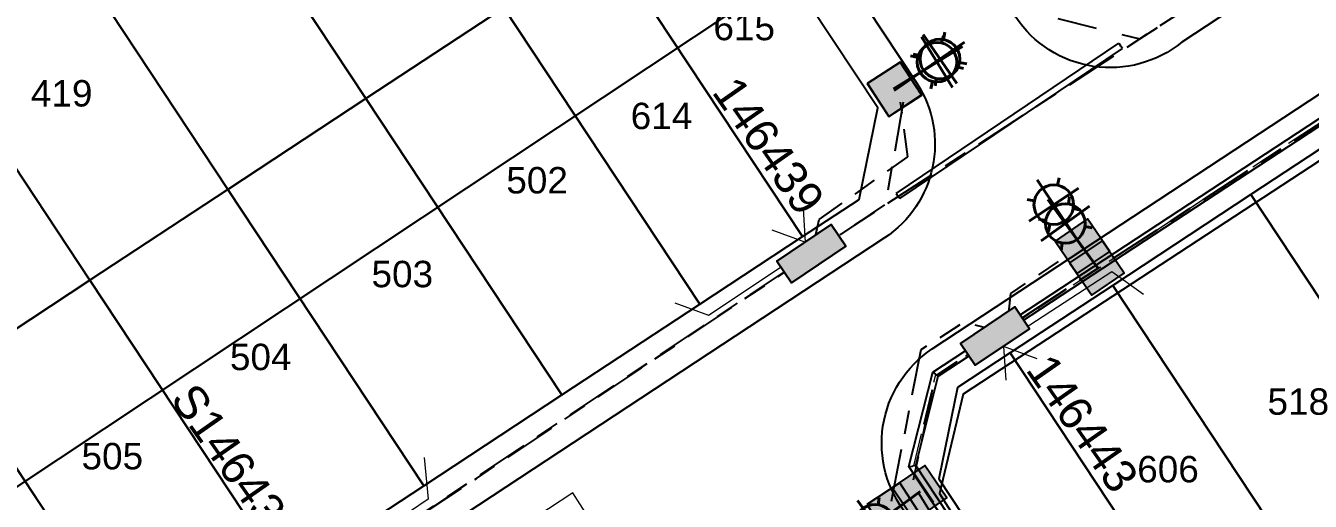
# Model space of a CAD drawing. Header units: metres. Extents: x 301970 to 303550, y 6271876 to 6273079.
# Drawn here: x 302602.9 to 302700.1, y 6272430.1 to 6272466.1 of the extents above; entities that cross this region are included whole.
import ezdxf
from ezdxf.enums import TextEntityAlignment as Align

# ---------------------------------------------------------------- set-up
doc = ezdxf.new("R2010")
doc.units = ezdxf.units.M
for name, pattern in [('Cable Exist UG', [8.2, 4, -1.2, 1.8, -1.2]), ('IE Trench LV', [6.5, 5, -1.5]), ('IECLdasha', [5, 3, -2])]:
    doc.linetypes.add(name, pattern=pattern)
for name, color, linetype in [('_User SL New', 7, 'Continuous'), ('_User_LV_Exist', 7, 'Continuous'), ('_User_service', 7, 'Continuous'), ('Equip_SP_SL_EXT', 7, 'Continuous'), ('Mains_HV_NEW_U72', 7, 'Continuous'), ('Mains_LV_NEW_T84', 7, 'Continuous'), ('SupportsUG_SP_LV_EXT', 7, 'Continuous'), ('SupportsUG_SP_LV_NEW', 7, 'Continuous'), ('SupportsUG_SP_LV_SL_EXT', 7, 'Continuous'), ('Trench_SP_NEW', 7, 'Continuous'), ('UG_Details_SP_MISC', 7, 'Continuous')]:
    doc.layers.add(name, color=color, linetype=linetype)
doc.layers.add('_User_subdivision', color=7, linetype='Continuous', transparency=0.7)
doc.layers.add('Cadastre Developer_SP_NEW', color=7, linetype='Continuous', lineweight=5)
doc.layers.add('Features_HIDE', color=1, linetype='Continuous', plot=False)
doc.styles.add('COLUMN_LABEL', font='arial.ttf')
doc.styles.add('iecARIAL', font='arial.ttf', dxfattribs={"height": 2})
doc.styles.add('POLE_LABEL', font='arial.ttf')
doc.styles.get("Standard").update_dxf_attribs({"font": 'arial.ttf'})
doc.linetypes.add('Cable New UG', pattern='A,7,-0.25,["x",Standard,S=2,R=0,X=0.2,Y=-0.8],-2.1', length=9.35)

# ---------------------------------------------------------------- blocks, each defined once
blk = doc.blocks.new('*U124')
blk.add_hatch(color=256).paths.add_polyline_path([(3.669, -1.015), (2.562, 0.627), (-1.542, -2.14), (-0.436, -3.782)])
blk.add_lwpolyline([(2.562, 0.627), (-1.542, -2.14), (-0.436, -3.782), (3.669, -1.015)], close=True)
at = {"style": 'iecARIAL', "flags": 8}
blk.add_attdef('ASSET_NUM', (1.5, 3.5), '', height=2.5, dxfattribs=at)
for tag, p, flags in [('OWNED_BY', (0, -0.2), 9), ('STATE', (0, -0.4), 9), ('SUPPORT_TYPE', (0, -0.6), 9), ('USAGE', (0, -0.8), 9), ('LEGEND', (0, -1), 9), ('STREETNAME', (0, -1.8), 9), ('SUBURB', (0, -2), 1), ('LOCATION', (0, -1.2), 9), ('NOTES', (0, -1.4), 9), ('PARENT', (0, -1.6), 9)]:
    blk.add_attdef(tag, p, '', height=0.2, dxfattribs=dict(flags=flags))
blk = doc.blocks.new('COLUMN_EXT')
blk.add_hatch(color=256).paths.add_polyline_path([(-1.485, 1.485), (-1.485, -1.485), (1.485, -1.485), (1.485, 1.485)])
blk.add_lwpolyline([(-1.485, -1.485), (1.485, -1.485), (1.485, 1.485), (-1.485, 1.485)], close=True)
for tag, height, style, flags, p in [('ASSET_NUM', 2.5, 'COLUMN_LABEL', 8, (2, 2)), ('STRUCTURE_PLANT_NUMBER', 0.2, 'POLE_LABEL', 9, (1.813, 0.031)), ('STREET_CODE', 0.2, 'COLUMN_LABEL', 9, (1.813, -0.2))]:
    blk.add_attdef(tag, text='', height=height, dxfattribs=dict(style=style, flags=flags)).set_placement(p, align=Align.MIDDLE_LEFT)
at = {"flags": 9}
for tag, p in [('OWNED_BY', (1.813, -0.6)), ('STATE', (1.813, -0.8)), ('COLUMN_TYPE', (1.813, -0.4)), ('USAGE', (1.813, -1)), ('STREETNAME', (1.813, -1.6)), ('SUBURB', (1.813, -1.8)), ('LEGEND', (1.813, -1.2)), ('LOCATION', (1.813, -1.4)), ('NOTES', (1.813, -2))]:
    blk.add_attdef(tag, text='', height=0.2, dxfattribs=at).set_placement(p, align=Align.MIDDLE_LEFT)
at = {"flags": 1}
blk.add_attdef('Z', (1.813, -2.351), '', height=0.2, dxfattribs=at)
blk = doc.blocks.new('*U129')
at = {"lineweight": 40}
for p, q in [((0, 0), (-2.2, -1.601)), ((-2.087, -4.301), (-4.734, -0.663)), ((-3.089, -0.445), (-3.177, -1)), ((-1.591, -1.158), (-5.23, -3.806)), ((-5.448, -2.161), (-4.892, -2.249)), ((-1.373, -2.803), (-1.929, -2.716)), ((-3.732, -4.519), (-3.644, -3.964))]:
    blk.add_line(p, q, dxfattribs=at)
blk.add_circle((-3.41, -2.482), 1.5, dxfattribs=at)
at = {"style": 'iecARIAL', "flags": 8}
blk.add_attdef('ASSET_NUM', (1.5, 1.5), '', height=2.5, dxfattribs=at)
for tag, p, height, flags in [('CONSTRUCTED_VOLTAGE', (0.981, -0.653), 0.2, 9), ('CONTROL_TYPE', (0.981, -0.853), 0.2, 9), ('LANTERN_PURPOSE', (0.981, -1.053), 0.2, 9), ('LNUMBER', (2.181, -3.253), 2.5, 8), ('OPERATING_VOLTAGE', (0.981, -1.653), 0.2, 9), ('ORIENTATION', (0.981, -1.853), 0.2, 9), ('OWNED_BY', (0.981, -2.053), 0.2, 9), ('LANTERN_TYPE', (0.981, -1.253), 0.2, 9), ('NO_PHASES', (0.981, -1.453), 0.2, 9), ('STATE', (0.981, -2.253), 0.2, 9), ('CEXIST', (0.981, -2.653), 0.2, 9), ('CNEW', (0.981, -2.853), 0.2, 9), ('CNUMBER', (0.981, -3.053), 0.2, 9), ('USAGE', (0.981, -2.453), 0.2, 9), ('CREMOVE', (0.981, -3.253), 0.2, 9), ('CREPLACE', (0.981, -3.453), 0.2, 9), ('LKINGHEIGHT', (0.981, -3.653), 0.2, 9), ('LBRACKET', (0.981, -3.853), 0.2, 9), ('LBRACKETVOCAB', (0.981, -4.053), 0.2, 9), ('LCATEGORY', (0.981, -4.253), 0.2, 9), ('LCHARGE1', (0.981, -4.453), 0.2, 9), ('LCHARGE1PERCENT', (0.981, -4.653), 0.2, 9), ('LCHARGE2', (0.981, -4.853), 0.2, 9), ('LCHARGE2PERCENT', (0.981, -5.053), 0.2, 9), ('LCHARGE3', (0.981, -5.253), 0.2, 9), ('LCHARGE3PERCENT', (0.981, -5.453), 0.2, 9), ('LEXIST', (0.981, -5.653), 0.2, 9), ('LLAMP', (0.981, -5.853), 0.2, 9), ('LLAMPVOCAB', (0.981, -6.053), 0.2, 9), ('LMAST', (0.981, -6.253), 0.2, 9), ('LMASTVOCAB', (0.981, -6.453), 0.2, 9), ('LNEW', (0.981, -6.653), 0.2, 9), ('LANTNUMBER', (0.981, -6.853), 0.2, 9), ('LOUTREACH', (0.981, -7.253), 0.2, 9), ('LOUTREACHVOCAB', (0.981, -7.453), 0.2, 9), ('LRATECODE', (0.981, -7.653), 0.2, 9), ('LREMOVE', (0.981, -7.853), 0.2, 9), ('LREPLACE', (0.981, -8.053), 0.2, 9), ('LTYPE', (0.981, -8.253), 0.2, 9), ('LTYPEVOCAB', (0.981, -8.453), 0.2, 9), ('LEGEND', (0.981, -8.653), 0.2, 9), ('LOCATION', (0.981, -8.853), 0.2, 9), ('STREETNAME', (0.981, -9.253), 0.2, 9), ('SUBURB', (0.981, -9.453), 0.2, 1), ('NOTES', (0.981, -9.053), 0.2, 9)]:
    blk.add_attdef(tag, p, '', height=height, dxfattribs=dict(flags=flags))
blk = doc.blocks.new('*U68')
for tag, height, flags, p in [('ASSET_NUM', 2.5, 8, (2, 4)), ('STREET_CODE', 0.2, 9, (1.5, 2)), ('OWNED_BY', 0.2, 9, (1.5, 1.8)), ('OPERATED_BY', 0.2, 9, (1.5, 1.6)), ('STATE', 0.2, 9, (1.5, 1.2)), ('MAINTAINED_BY', 0.2, 9, (1.5, 1.4))]:
    blk.add_attdef(tag, text='', height=height, dxfattribs=dict(flags=flags)).set_placement(p, align=Align.MIDDLE_LEFT)
blk.add_wipeout([(3.725, -1.118), (-0.389, -3.87), (-1.49, -2.224), (2.624, 0.528)])
at = {"lineweight": -3}
blk.add_lwpolyline([(3.725, -1.118), (-0.389, -3.87), (-1.49, -2.224), (2.624, 0.528)], close=True, dxfattribs=at)
for tag, flags, p in [('SUPPORT_TYPE', 9, (1.5, 1)), ('SUBURB', 9, (1.5, 0.2)), ('STREETNAME', 9, (1.5, 0)), ('USAGE', 9, (1.5, 0.8)), ('LEGEND', 9, (1.5, 0.6)), ('PARENT', 9, (1.5, 0.4)), ('Z', 1, (1.5, -0.6)), ('LOCATION', 9, (1.5, -0.2)), ('NOTES', 9, (1.5, -0.4))]:
    blk.add_attdef(tag, text='', height=0.2, dxfattribs=dict(flags=flags)).set_placement(p, align=Align.MIDDLE_LEFT)
blk = doc.blocks.new('*U147')
at = {"lineweight": 40}
for p, q in [((-0.894, 1.34), (-3.391, 5.084)), ((-1.739, 5.235), (-1.849, 4.683)), ((-4.015, 1.963), (-0.271, 4.461)), ((-4.165, 3.616), (-3.614, 3.506)), ((-0.12, 2.808), (-0.672, 2.918)), ((0, 0), (-1.312, 1.967)), ((-2.547, 1.189), (-2.437, 1.741))]:
    blk.add_line(p, q, dxfattribs=at)
blk.add_circle((-2.143, 3.212), 1.5, dxfattribs=at)
at = {"style": 'iecARIAL', "flags": 8}
blk.add_attdef('ASSET_NUM', (1.5, 1.5), '', height=2.5, dxfattribs=at)
for tag, p, height, flags in [('CONSTRUCTED_VOLTAGE', (0.981, -0.653), 0.2, 9), ('CONTROL_TYPE', (0.981, -0.853), 0.2, 9), ('LANTERN_PURPOSE', (0.981, -1.053), 0.2, 9), ('LNUMBER', (2.181, -3.253), 2.5, 8), ('OPERATING_VOLTAGE', (0.981, -1.653), 0.2, 9), ('ORIENTATION', (0.981, -1.853), 0.2, 9), ('OWNED_BY', (0.981, -2.053), 0.2, 9), ('LANTERN_TYPE', (0.981, -1.253), 0.2, 9), ('NO_PHASES', (0.981, -1.453), 0.2, 9), ('STATE', (0.981, -2.253), 0.2, 9), ('CEXIST', (0.981, -2.653), 0.2, 9), ('CNEW', (0.981, -2.853), 0.2, 9), ('CNUMBER', (0.981, -3.053), 0.2, 9), ('USAGE', (0.981, -2.453), 0.2, 9), ('CREMOVE', (0.981, -3.253), 0.2, 9), ('CREPLACE', (0.981, -3.453), 0.2, 9), ('LKINGHEIGHT', (0.981, -3.653), 0.2, 9), ('LBRACKET', (0.981, -3.853), 0.2, 9), ('LBRACKETVOCAB', (0.981, -4.053), 0.2, 9), ('LCATEGORY', (0.981, -4.253), 0.2, 9), ('LCHARGE1', (0.981, -4.453), 0.2, 9), ('LCHARGE1PERCENT', (0.981, -4.653), 0.2, 9), ('LCHARGE2', (0.981, -4.853), 0.2, 9), ('LCHARGE2PERCENT', (0.981, -5.053), 0.2, 9), ('LCHARGE3', (0.981, -5.253), 0.2, 9), ('LCHARGE3PERCENT', (0.981, -5.453), 0.2, 9), ('LEXIST', (0.981, -5.653), 0.2, 9), ('LLAMP', (0.981, -5.853), 0.2, 9), ('LLAMPVOCAB', (0.981, -6.053), 0.2, 9), ('LMAST', (0.981, -6.253), 0.2, 9), ('LMASTVOCAB', (0.981, -6.453), 0.2, 9), ('LNEW', (0.981, -6.653), 0.2, 9), ('LANTNUMBER', (0.981, -6.853), 0.2, 9), ('LOUTREACH', (0.981, -7.253), 0.2, 9), ('LOUTREACHVOCAB', (0.981, -7.453), 0.2, 9), ('LRATECODE', (0.981, -7.653), 0.2, 9), ('LREMOVE', (0.981, -7.853), 0.2, 9), ('LREPLACE', (0.981, -8.053), 0.2, 9), ('LTYPE', (0.981, -8.253), 0.2, 9), ('LTYPEVOCAB', (0.981, -8.453), 0.2, 9), ('LEGEND', (0.981, -8.653), 0.2, 9), ('LOCATION', (0.981, -8.853), 0.2, 9), ('STREETNAME', (0.981, -9.253), 0.2, 9), ('SUBURB', (0.981, -9.453), 0.2, 1), ('NOTES', (0.981, -9.053), 0.2, 9)]:
    blk.add_attdef(tag, p, '', height=height, dxfattribs=dict(flags=flags))

msp = doc.modelspace()

# ---------------------------------------------------------------- linework, layer by layer
at = {"layer": '_User_LV_Exist', "color": 7, "linetype": 'Cable Exist UG', "flags": 128}
for points, elevation in [([(302698.9, 6272472.741), (302664.472, 6272450.253), (302664.472, 6272450.253)], -3.804), ([(302678.259, 6272443.969), (302716.784, 6272469.137)], -1.902), ([(302625.672, 6272424.357), (302636.98, 6272431.804), (302660.369, 6272447.484)], -1.902)]:
    msp.add_lwpolyline(points, dxfattribs=dict(at, elevation=elevation))
for points in [[(302662.495, 6272449.587), (302662.908, 6272451.415), (302669.605, 6272456.163), (302669.074, 6272460.291)], [(302677.126, 6272443.163), (302677.126, 6272443.163), (302677.416, 6272445.816), (302681.915, 6272448.849)], [(302668.384, 6272430.09), (302668.384, 6272430.09), (302670.622, 6272441.568), (302673.878, 6272443.647), (302675.872, 6272443.131)], [(302665.698, 6272416.65), (302675.203, 6272423.047), (302669.997, 6272431.404), (302671.68, 6272439.557), (302674.156, 6272441.199)]]:
    msp.add_lwpolyline(points, dxfattribs=at)
at = {"layer": '_User_service', "lineweight": 9, "ltscale": 0.5}
for points in [[(302659.334, 6272450.626), (302661.867, 6272449.689), (302661.715, 6272452.237)], [(302651.993, 6272445.098), (302654.525, 6272444.161), (302660.098, 6272447.886)], [(302678.343, 6272443.121), (302685.046, 6272447.469), (302687.443, 6272445.767)], [(302679.399, 6272440.866), (302676.866, 6272441.803), (302677.018, 6272439.255)], [(302633.019, 6272433.384), (302633.341, 6272430.235), (302623.268, 6272423.407), (302612.675, 6272416.512), (302608.661, 6272418.407)]]:
    msp.add_lwpolyline(points, dxfattribs=at)
at = {"layer": '_User_subdivision', "flags": 128}
for points, elevation in [([(302479.25, 6272555.478, -0.414676), (302481.667, 6272567.263), (302615.994, 6272655.744, -0.412922), (302627.735, 6272653.292), (302728.805, 6272500.364, -0.418976), (302726.27, 6272488.499), (302690.339, 6272464.832, -0.441972), (302677.782, 6272466.736), (302615.114, 6272561.558, 0.423756), (302590.319, 6272566.056), (302515.982, 6272517.09, -0.443527), (302503.383, 6272518.956)], -36.65), ([(302556.416, 6272438.699, -0.428431), (302558.601, 6272450.833), (302634.39, 6272500.755, -0.415662), (302646.176, 6272498.236), (302670.296, 6272461.739, -0.412235), (302667.842, 6272450.013), (302592.087, 6272400.113, -0.424966), (302580.132, 6272402.808)], -1.902)]:
    msp.add_lwpolyline(points, format="xyb", close=True, dxfattribs=dict(at, elevation=elevation))
at = {"layer": '_User_subdivision', "linetype": 'IECLdasha', "elevation": -36.65, "flags": 128}
msp.add_lwpolyline([(302666.847, 6272487.098), (302680.409, 6272466.781), (302687.166, 6272465.084), (302698.899, 6272472.742), (302725.834, 6272490.86), (302726.856, 6272495.298)], dxfattribs=at)
at = {"layer": '_User_subdivision', "flags": 128}
for points in [[(302628.624, 6272460.569), (302639.063, 6272467.445), (302624.239, 6272489.878), (302613.8, 6272483.002), (302628.624, 6272460.569)], [(302618.185, 6272453.693), (302628.624, 6272460.569), (302613.8, 6272483.002), (302603.362, 6272476.126), (302618.185, 6272453.693)], [(302661.653, 6272450.127), (302665.923, 6272452.94), (302667.342, 6272459.862), (302655.273, 6272478.123), (302646.83, 6272472.56), (302661.653, 6272450.127)], [(302653.886, 6272445.011), (302661.653, 6272450.127), (302646.83, 6272472.56), (302639.063, 6272467.444), (302653.886, 6272445.011)], [(302597.307, 6272439.941), (302607.746, 6272446.817), (302592.923, 6272469.25), (302582.509, 6272462.376), (302597.307, 6272439.941)], [(302643.448, 6272438.135), (302653.886, 6272445.011), (302639.063, 6272467.444), (302628.624, 6272460.568), (302643.448, 6272438.135)], [(302710.397, 6272430.863), (302722.512, 6272438.848), (302707.682, 6272461.287), (302695.564, 6272453.306), (302710.397, 6272430.863)], [(302633.009, 6272431.259), (302643.448, 6272438.135), (302628.624, 6272460.568), (302618.185, 6272453.692), (302633.009, 6272431.259)], [(302622.57, 6272424.383), (302633.009, 6272431.259), (302618.185, 6272453.692), (302607.747, 6272446.816), (302622.57, 6272424.383)], [(302699.96, 6272423.984), (302710.397, 6272430.863), (302695.564, 6272453.306), (302685.126, 6272446.429), (302699.96, 6272423.984)], [(302612.144, 6272417.502), (302622.57, 6272424.383), (302607.747, 6272446.816), (302597.308, 6272439.94), (302612.144, 6272417.502)], [(302692.195, 6272418.866), (302699.96, 6272423.984), (302685.126, 6272446.429), (302677.359, 6272441.314), (302692.195, 6272418.866)], [(302684.046, 6272413.495), (302692.195, 6272418.866), (302677.359, 6272441.314), (302673.384, 6272438.695), (302671.965, 6272431.774), (302684.046, 6272413.495)], [(302580.138, 6272409.169), (302606.282, 6272426.379), (302600.501, 6272435.133), (302574.357, 6272417.922), (302580.138, 6272409.169)]]:
    msp.add_lwpolyline(points, dxfattribs=at)
at = {"layer": '_User_subdivision', "elevation": -3.769, "flags": 128}
msp.add_lwpolyline([(302681.204, 6272411.447), (302669.549, 6272429.081, -0.441729), (302671.467, 6272441.623), (302731.374, 6272481.084, -0.413213), (302743.141, 6272478.672), (302788.753, 6272409.657)], format="xyb", dxfattribs=at)
at = {"layer": 'Features_HIDE', "linetype": 'Continuous'}
for points in [[(302683.554, 6272558.159), (302506.759, 6272440.871), (302540.165, 6272389.933), (302684.3, 6272485.749), (302716.947, 6272507.452), (302683.554, 6272558.159)], [(302751.131, 6272455.511), (302716.947, 6272507.452), (302684.3, 6272485.749), (302540.165, 6272389.933), (302556.5, 6272365.021), (302573.634, 6272338.898), (302614.51, 6272365.753), (302751.131, 6272455.511)]]:
    msp.add_lwpolyline(points, close=True, dxfattribs=at)
at = {"layer": 'Mains_HV_NEW_U72', "linetype": 'Cable New UG', "lineweight": 0, "ltscale": 0.5, "flags": 128}
msp.add_lwpolyline([(302651.871, 6272418.817), (302644.272, 6272430.717), (302609.23, 6272407.66), (302606.011, 6272412.164), (302588.725, 6272401.011), (302582.724, 6272401.943), (302557.74, 6272440.105), (302546.002, 6272457.699), (302516.554, 6272501.568), (302518.926, 6272508.472), (302532.712, 6272517.443), (302539.305, 6272507.67)], dxfattribs=at)
at = {"layer": 'Mains_LV_NEW_T84', "linetype": 'Cable New UG', "elevation": -40.419, "flags": 128}
msp.add_lwpolyline([(302763.437, 6272440.22), (302763.437, 6272440.22), (302737.961, 6272478.127), (302734.041, 6272477.921), (302719.159, 6272467.93), (302673.793, 6272438.19), (302673.793, 6272438.19), (302672.018, 6272430.669), (302695.24, 6272393.99)], dxfattribs=at)
at = {"layer": 'Trench_SP_NEW', "linetype": 'IE Trench LV', "lineweight": 0, "ltscale": 0.5, "flags": 128}
msp.add_lwpolyline([(302733.086, 6272479.97), (302671.68, 6272439.557), (302669.953, 6272432.393), (302675.899, 6272423.569), (302674.05, 6272422.271)], dxfattribs=at)
at = {"layer": 'UG_Details_SP_MISC'}
for p, q in [((302671.499, 6272439.859), (302735.045, 6272481.585)), ((302671.919, 6272439.561), (302735.309, 6272481.184)), ((302668.732, 6272453.391), (302685.576, 6272464.759)), ((302685.576, 6272464.759), (302685.71, 6272464.56)), ((302685.844, 6272464.361), (302685.71, 6272464.56)), ((302669.001, 6272452.993), (302685.844, 6272464.361)), ((302668.732, 6272453.391), (302668.866, 6272453.192)), ((302669.001, 6272452.993), (302668.866, 6272453.192)), ((302669.698, 6272432.705), (302671.499, 6272439.859)), ((302670.215, 6272432.794), (302671.919, 6272439.561)), ((302671.499, 6272439.859), (302671.709, 6272439.71)), ((302671.919, 6272439.561), (302671.709, 6272439.71)), ((302669.698, 6272432.705), (302669.957, 6272432.75)), ((302675.652, 6272423.727), (302669.698, 6272432.705)), ((302670.215, 6272432.794), (302669.957, 6272432.75)), ((302676.314, 6272423.596), (302670.215, 6272432.794))]:
    msp.add_line(p, q, dxfattribs=at)
at = {"layer": 'UG_Details_SP_MISC', "color": 7, "linetype": 'Cable Exist UG', "flags": 128}
msp.add_lwpolyline([(302623.621, 6272422.972), (302662.421, 6272448.869), (302667.954, 6272452.573), (302669.285, 6272460.326)], dxfattribs=at)

# ---------------------------------------------------------------- block references
at = {"layer": '_User SL New'}
for name, p, rotation in [('*U147', (302668.537, 6272461.302), 267.8617605532784), ('COLUMN_EXT', (302668.602, 6272461.272), 303.1644851260591), ('COLUMN_EXT', (302682.827, 6272449.39), 34.27422414120936), ('COLUMN_EXT', (302668.58, 6272429.416), 303.1644851260591)]:
    msp.add_blockref(name, p, dxfattribs=dict(at, rotation=rotation))
msp.add_blockref('*U147', (302682.8, 6272449.324), dxfattribs=at)
at = {"layer": 'Equip_SP_SL_EXT', "linetype": 'Cable Exist UG'}
for p, rotation in [((302668.574, 6272461.169), 178.6121911624609), ((302684.014, 6272447.7), 270)]:
    msp.add_blockref('*U129', p, dxfattribs=dict(at, rotation=rotation))
msp.add_blockref('*U129', (302670.544, 6272430.814), dxfattribs=at)
at = {"layer": 'SupportsUG_SP_LV_SL_EXT'}
for p, rotation in [((302668.619, 6272461.26), 212.9125757552695), ((302683.922, 6272447.742), 304.3003845928086), ((302670.501, 6272430.722), 34.30038459280863)]:
    msp.add_blockref('COLUMN_EXT', p, dxfattribs=dict(at, rotation=rotation))

# ---------------------------------------------------------------- texts
at = {"layer": '_User_subdivision', "linetype": 'IECLdasha'}
for s, p in [('615', (302657.237, 6272464.987)), ('614', (302650.98, 6272458.255)), ('502', (302641.571, 6272453.385)), ('503', (302631.375, 6272446.285)), ('504', (302620.664, 6272440.008)), ('518', (302699.155, 6272436.629)), ('505', (302609.438, 6272432.496)), ('606', (302689.299, 6272431.512))]:
    msp.add_text(s, height=2, dxfattribs=at).set_placement(p, align=Align.CENTER)
at = {"layer": 'Cadastre Developer_SP_NEW'}
msp.add_text('419', height=2, dxfattribs=at).set_placement((302605.607, 6272459.968), align=Align.CENTER)

# ---------------------------------------------------------------- next in the draw order: block references
at = {"layer": 'SupportsUG_SP_LV_NEW'}
ref = msp.add_blockref('*U68', (302663.441, 6272447.161), dxfattribs=dict(at, rotation=180.2453395515879))
ref.add_attrib('ASSET_NUM', '146439', dxfattribs={"layer": '0', "height": 2.5, "rotation": 305}).set_placement((302655.754, 6272461.779), align=Align.MIDDLE_LEFT)
ref = msp.add_blockref('*U68', (302675.083, 6272444.25), dxfattribs=dict(at, rotation=0.2453395515879894))
ref.add_attrib('ASSET_NUM', '146443', dxfattribs={"layer": '0', "height": 2.5, "rotation": 305}).set_placement((302679.495, 6272440.759), align=Align.MIDDLE_LEFT)
ref = msp.add_blockref('*U68', (302624.641, 6272421.264), dxfattribs=dict(at, rotation=180.2453395515879))
ref.add_attrib('ASSET_NUM', 'S146438', dxfattribs={"layer": '0', "height": 2.5, "rotation": 305}).set_placement((302614.787, 6272438.534), align=Align.MIDDLE_LEFT)

# ---------------------------------------------------------------- next in the draw order: block references
at = {"layer": 'SupportsUG_SP_LV_EXT'}
for p in [(302661.254, 6272450.405), (302675.143, 6272444.163)]:
    msp.add_blockref('*U124', p, dxfattribs=at)

doc.saveas('drawing.dxf')
